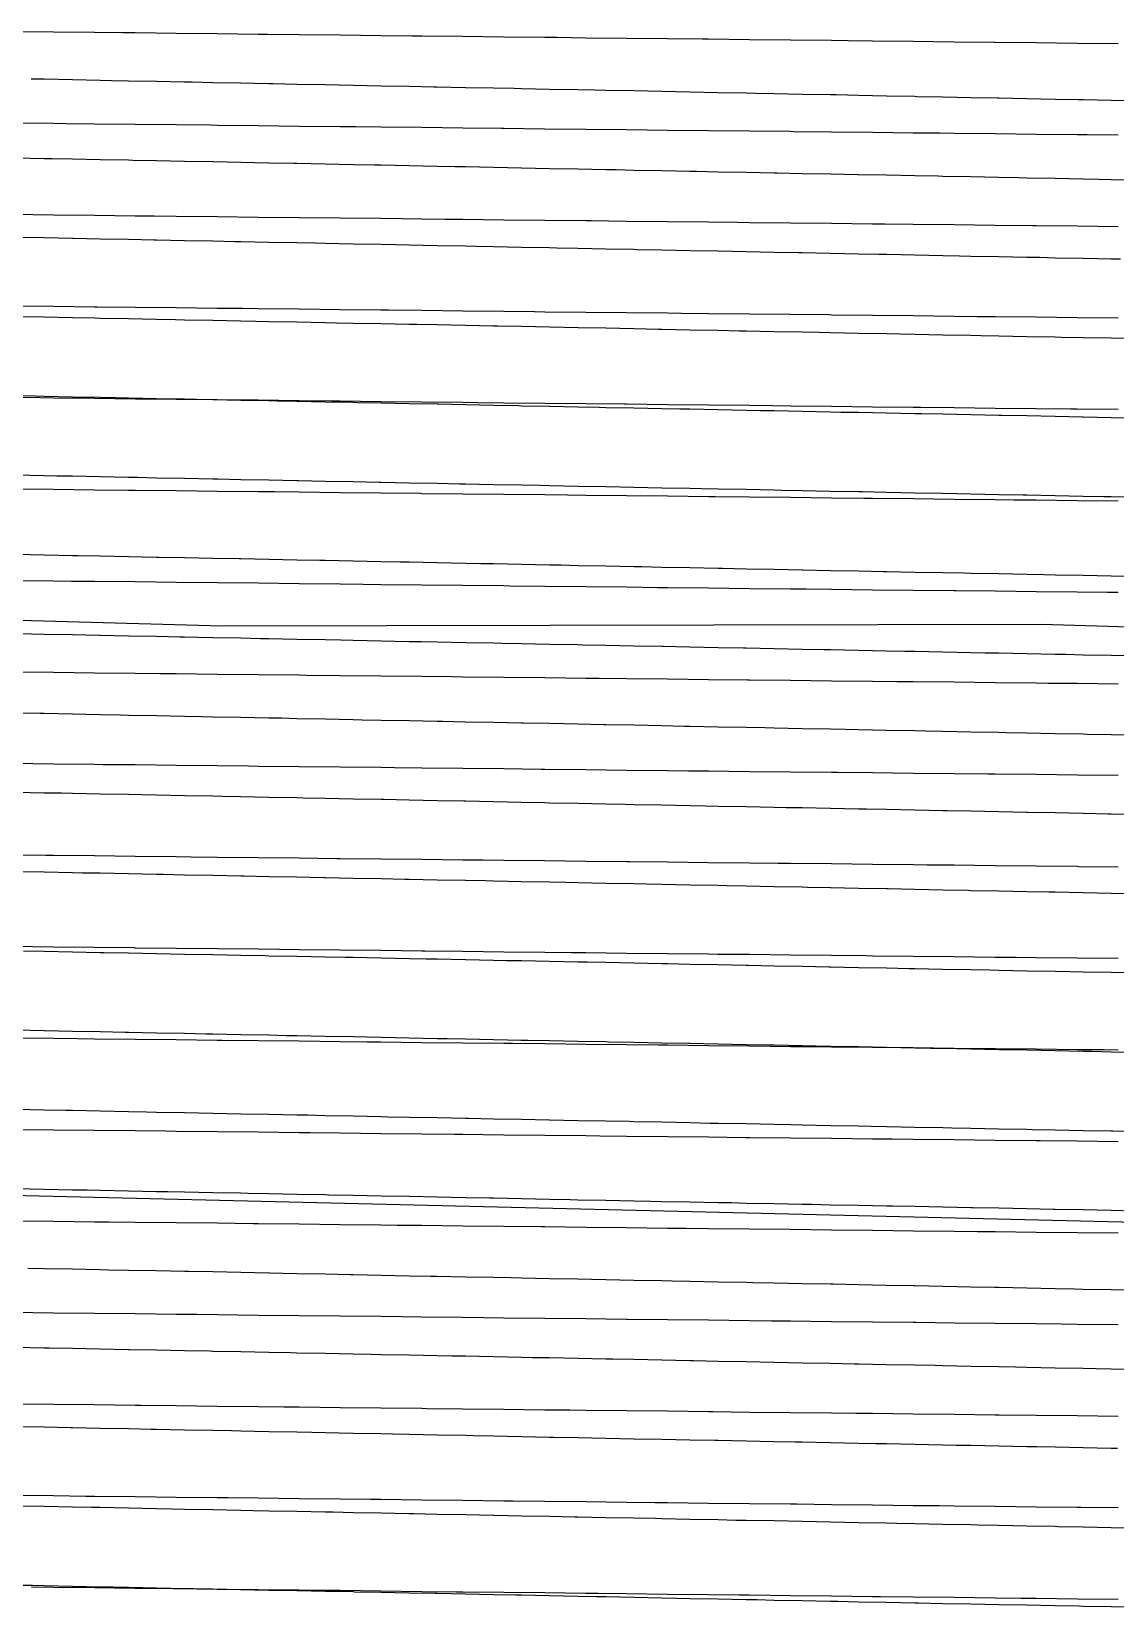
# Model space of a CAD drawing. Header units: metres. Extents: x 0 to 7092, y 40 to 458.
# Drawn here: x 3217.3 to 3301, y 40 to 162.2 of the extents above; entities that cross this region are included whole.
import ezdxf

# ---------------------------------------------------------------- set-up
doc = ezdxf.new("R2010")
doc.units = ezdxf.units.M

msp = doc.modelspace()

# ---------------------------------------------------------------- linework, layer by layer
at = {"color": 1}
msp.add_lwpolyline([(3172.14, 118.02), (3232.09, 116.34), (3232.09, 116.34), (3232.09, 116.34), (3232.09, 116.34), (3232.09, 116.34), (3232.09, 116.34), (3232.09, 116.34), (3295.33, 116.46), (3295.33, 116.46), (3295.33, 116.46), (3295.33, 116.46), (3295.33, 116.46), (3352.58, 114.76), (3352.58, 114.76), (3352.58, 114.76), (3352.58, 114.76), (3352.58, 114.76), (3352.58, 114.76), (3420.25, 112.78)], dxfattribs=at)
at = {"layer": 'Contour_Level_1'}
msp.add_lwpolyline([(3301.23, 161.3), (3298.07, 161.33), (3294.91, 161.36), (3291.75, 161.4), (3291.67, 161.4), (3288.59, 161.43), (3285.42, 161.47), (3282.26, 161.5), (3280.4, 161.52), (3279.1, 161.54), (3275.94, 161.57), (3272.78, 161.61), (3269.61, 161.64), (3269.15, 161.65), (3266.45, 161.68), (3263.29, 161.71), (3260.13, 161.74), (3257.93, 161.77), (3256.97, 161.78), (3253.81, 161.81), (3250.64, 161.85), (3247.48, 161.88), (3246.73, 161.89), (3244.32, 161.92), (3241.16, 161.95), (3238, 161.99), (3235.55, 162.02), (3234.84, 162.02), (3231.67, 162.06), (3228.51, 162.09), (3225.35, 162.13), (3224.39, 162.14), (3222.19, 162.16), (3219.03, 162.2), (3215.86, 162.23)], dxfattribs=at)
at = {"layer": 'Contour_Level_10'}
for points in [[(3302.87, 132.38), (3300.7, 132.42), (3298.54, 132.46), (3298.49, 132.47), (3296.37, 132.51), (3294.2, 132.55), (3292.27, 132.59), (3292.03, 132.59), (3289.86, 132.64), (3287.7, 132.68), (3286.05, 132.71), (3285.53, 132.72), (3283.36, 132.77), (3281.19, 132.81), (3279.83, 132.83), (3279.02, 132.85), (3276.85, 132.89), (3274.69, 132.94), (3273.61, 132.96), (3272.52, 132.98), (3270.35, 133.02), (3268.18, 133.07), (3267.4, 133.08), (3266.01, 133.11), (3263.85, 133.15), (3261.68, 133.19), (3261.18, 133.2), (3259.51, 133.24), (3257.34, 133.28), (3255.17, 133.32), (3254.96, 133.33), (3253.01, 133.37), (3250.84, 133.41), (3248.74, 133.45), (3248.67, 133.45), (3246.5, 133.49), (3244.33, 133.54), (3242.52, 133.57), (3242.17, 133.58), (3240, 133.62), (3237.83, 133.67), (3236.31, 133.7), (3235.66, 133.71), (3233.49, 133.75), (3231.33, 133.8), (3230.09, 133.82), (3229.16, 133.84), (3226.99, 133.88), (3224.82, 133.92), (3223.87, 133.94), (3222.65, 133.97), (3220.49, 134.01), (3218.32, 134.05), (3217.65, 134.07), (3216.15, 134.1)], [(3301.23, 97.71), (3298.2, 97.74), (3298.07, 97.75), (3294.91, 97.78), (3291.75, 97.81), (3288.59, 97.85), (3286.49, 97.87), (3285.42, 97.88), (3282.26, 97.91), (3279.1, 97.95), (3275.94, 97.98), (3274.95, 97.99), (3272.78, 98.01), (3269.61, 98.05), (3266.45, 98.08), (3263.53, 98.11), (3263.29, 98.12), (3260.13, 98.15), (3256.97, 98.19), (3253.81, 98.22), (3252.19, 98.24), (3250.64, 98.25), (3247.48, 98.29), (3244.32, 98.32), (3241.16, 98.36), (3240.91, 98.36), (3238, 98.39), (3234.84, 98.43), (3231.67, 98.46), (3229.67, 98.48), (3228.51, 98.5), (3225.35, 98.53), (3222.19, 98.57), (3219.03, 98.6), (3218.45, 98.61), (3215.86, 98.64)]]:
    msp.add_lwpolyline(points, dxfattribs=at)
at = {"layer": 'Contour_Level_11'}
for points in [[(3302.87, 126.26), (3300.7, 126.3), (3300.13, 126.31), (3298.54, 126.34), (3296.37, 126.38), (3294.2, 126.43), (3293.91, 126.43), (3292.03, 126.47), (3289.86, 126.51), (3287.7, 126.56), (3287.69, 126.56), (3285.53, 126.6), (3283.36, 126.64), (3281.48, 126.68), (3281.19, 126.68), (3279.02, 126.73), (3276.85, 126.77), (3275.26, 126.8), (3274.69, 126.81), (3272.52, 126.86), (3270.35, 126.9), (3269.04, 126.92), (3268.18, 126.94), (3266.01, 126.98), (3263.85, 127.03), (3262.82, 127.05), (3261.68, 127.07), (3259.51, 127.11), (3257.34, 127.16), (3256.6, 127.17), (3255.17, 127.2), (3253.01, 127.24), (3250.84, 127.29), (3250.38, 127.29), (3248.67, 127.33), (3246.5, 127.37), (3244.33, 127.41), (3244.17, 127.42), (3242.17, 127.46), (3240, 127.5), (3237.95, 127.54), (3237.83, 127.54), (3235.66, 127.59), (3233.49, 127.63), (3231.73, 127.66), (3231.33, 127.67), (3229.16, 127.71), (3226.99, 127.76), (3225.51, 127.79), (3224.82, 127.8), (3222.65, 127.84), (3220.49, 127.89), (3219.29, 127.91), (3218.32, 127.93), (3216.15, 127.97)], [(3301.23, 90.64), (3298.07, 90.68), (3294.91, 90.71), (3293.37, 90.73), (3291.75, 90.74), (3288.59, 90.78), (3285.42, 90.81), (3282.26, 90.84), (3281.78, 90.85), (3279.1, 90.88), (3275.94, 90.91), (3272.78, 90.95), (3270.34, 90.97), (3269.61, 90.98), (3266.45, 91.02), (3263.29, 91.05), (3260.13, 91.08), (3259, 91.1), (3256.97, 91.12), (3253.81, 91.15), (3250.64, 91.19), (3247.71, 91.22), (3247.48, 91.22), (3244.32, 91.26), (3241.16, 91.29), (3238, 91.33), (3236.48, 91.34), (3234.84, 91.36), (3231.67, 91.4), (3228.51, 91.43), (3225.35, 91.46), (3225.27, 91.47), (3222.19, 91.5), (3219.03, 91.53), (3215.86, 91.57)]]:
    msp.add_lwpolyline(points, dxfattribs=at)
at = {"layer": 'Contour_Level_12'}
for points in [[(3301.77, 120.15), (3300.7, 120.17), (3298.54, 120.22), (3296.37, 120.26), (3295.55, 120.28), (3294.2, 120.3), (3292.03, 120.35), (3289.86, 120.39), (3289.34, 120.4), (3287.7, 120.43), (3285.53, 120.47), (3283.36, 120.52), (3283.12, 120.52), (3281.19, 120.56), (3279.02, 120.6), (3276.9, 120.65), (3276.85, 120.65), (3274.69, 120.69), (3272.52, 120.73), (3270.68, 120.77), (3270.35, 120.78), (3268.18, 120.82), (3266.01, 120.86), (3264.46, 120.89), (3263.85, 120.9), (3261.68, 120.95), (3259.51, 120.99), (3258.24, 121.02), (3257.34, 121.03), (3255.17, 121.08), (3253.01, 121.12), (3252.03, 121.14), (3250.84, 121.16), (3248.67, 121.2), (3246.5, 121.25), (3245.81, 121.26), (3244.33, 121.29), (3242.17, 121.33), (3240, 121.38), (3239.59, 121.38), (3237.83, 121.42), (3235.66, 121.46), (3233.49, 121.51), (3233.37, 121.51), (3231.33, 121.55), (3229.16, 121.59), (3227.15, 121.63), (3226.99, 121.63), (3224.82, 121.68), (3222.65, 121.72), (3220.93, 121.75), (3220.49, 121.76), (3218.32, 121.81), (3216.15, 121.85)], [(3301.23, 83.57), (3300.17, 83.59), (3298.07, 83.61), (3294.91, 83.64), (3291.75, 83.67), (3288.59, 83.71), (3288.55, 83.71), (3285.42, 83.74), (3282.26, 83.78), (3279.1, 83.81), (3277.11, 83.83), (3275.94, 83.84), (3272.78, 83.88), (3269.61, 83.91), (3266.45, 83.95), (3265.76, 83.95), (3263.29, 83.98), (3260.13, 84.02), (3256.97, 84.05), (3254.49, 84.08), (3253.81, 84.09), (3250.64, 84.12), (3247.48, 84.15), (3244.32, 84.19), (3243.26, 84.2), (3241.16, 84.22), (3238, 84.26), (3234.84, 84.29), (3232.06, 84.32), (3231.67, 84.33), (3228.51, 84.36), (3225.35, 84.4), (3222.19, 84.43), (3220.89, 84.45), (3219.03, 84.47), (3215.86, 84.5)]]:
    msp.add_lwpolyline(points, dxfattribs=at)
at = {"layer": 'Contour_Level_13'}
for points in [[(3302.87, 114.01), (3300.7, 114.05), (3298.54, 114.09), (3297.2, 114.12), (3296.37, 114.14), (3294.2, 114.18), (3292.03, 114.22), (3290.98, 114.24), (3289.86, 114.27), (3287.7, 114.31), (3285.53, 114.35), (3284.76, 114.37), (3283.36, 114.39), (3281.19, 114.44), (3279.02, 114.48), (3278.54, 114.49), (3276.85, 114.52), (3274.69, 114.57), (3272.52, 114.61), (3272.32, 114.61), (3270.35, 114.65), (3268.18, 114.69), (3266.1, 114.74), (3266.01, 114.74), (3263.85, 114.78), (3261.68, 114.82), (3259.89, 114.86), (3259.51, 114.87), (3257.34, 114.91), (3255.17, 114.95), (3253.67, 114.98), (3253.01, 115), (3250.84, 115.04), (3248.67, 115.08), (3247.45, 115.11), (3246.5, 115.12), (3244.33, 115.17), (3242.17, 115.21), (3241.23, 115.23), (3240, 115.25), (3237.83, 115.3), (3235.66, 115.34), (3235.01, 115.35), (3233.49, 115.38), (3231.33, 115.42), (3229.16, 115.47), (3228.79, 115.47), (3226.99, 115.51), (3224.82, 115.55), (3222.65, 115.6), (3222.58, 115.6), (3220.49, 115.64), (3218.32, 115.68), (3216.36, 115.72)], [(3301.23, 76.5), (3298.07, 76.54), (3295.22, 76.57), (3294.91, 76.57), (3291.75, 76.6), (3288.59, 76.64), (3285.42, 76.67), (3283.79, 76.69), (3282.26, 76.71), (3279.1, 76.74), (3275.94, 76.78), (3272.78, 76.81), (3272.47, 76.81), (3269.61, 76.84), (3266.45, 76.88), (3263.29, 76.91), (3261.21, 76.94), (3260.13, 76.95), (3256.97, 76.98), (3253.81, 77.02), (3250.64, 77.05), (3250.01, 77.06), (3247.48, 77.09), (3244.32, 77.12), (3241.16, 77.16), (3238.83, 77.18), (3238, 77.19), (3234.84, 77.23), (3231.67, 77.26), (3228.51, 77.3), (3227.68, 77.31), (3225.35, 77.33), (3222.19, 77.37), (3219.03, 77.4), (3216.55, 77.43)]]:
    msp.add_lwpolyline(points, dxfattribs=at)
at = {"layer": 'Contour_Level_14'}
for points in [[(3302.87, 107.88), (3300.7, 107.93), (3298.84, 107.96), (3298.54, 107.97), (3296.37, 108.01), (3294.2, 108.06), (3292.62, 108.09), (3292.03, 108.1), (3289.86, 108.14), (3287.7, 108.18), (3286.4, 108.21), (3285.53, 108.23), (3283.36, 108.27), (3281.19, 108.31), (3280.18, 108.33), (3279.02, 108.36), (3276.85, 108.4), (3274.69, 108.44), (3273.96, 108.46), (3272.52, 108.49), (3270.35, 108.53), (3268.18, 108.57), (3267.75, 108.58), (3266.01, 108.61), (3263.85, 108.66), (3261.68, 108.7), (3261.53, 108.7), (3259.51, 108.74), (3257.34, 108.79), (3255.31, 108.83), (3255.17, 108.83), (3253.01, 108.87), (3250.84, 108.91), (3249.09, 108.95), (3248.67, 108.96), (3246.5, 109), (3244.33, 109.04), (3242.87, 109.07), (3242.17, 109.09), (3240, 109.13), (3237.83, 109.17), (3236.65, 109.2), (3235.66, 109.21), (3233.49, 109.26), (3231.33, 109.3), (3230.44, 109.32), (3229.16, 109.34), (3226.99, 109.39), (3224.82, 109.43), (3224.22, 109.44), (3222.65, 109.47), (3220.49, 109.52), (3218.32, 109.56), (3218, 109.56), (3216.15, 109.6)], [(3301.23, 69.43), (3298.07, 69.47), (3294.91, 69.5), (3291.75, 69.53), (3290.38, 69.55), (3288.59, 69.57), (3285.42, 69.6), (3282.26, 69.64), (3279.1, 69.67), (3279.1, 69.67), (3275.94, 69.71), (3272.78, 69.74), (3269.61, 69.78), (3267.88, 69.8), (3266.45, 69.81), (3263.29, 69.85), (3260.13, 69.88), (3256.97, 69.92), (3256.71, 69.92), (3253.81, 69.95), (3250.64, 69.99), (3247.48, 70.02), (3245.57, 70.04), (3244.32, 70.06), (3241.16, 70.09), (3238, 70.13), (3234.84, 70.16), (3234.45, 70.17), (3231.67, 70.2), (3228.51, 70.23), (3225.35, 70.27), (3223.34, 70.29), (3222.19, 70.3), (3219.03, 70.34), (3215.86, 70.37)]]:
    msp.add_lwpolyline(points, dxfattribs=at)
at = {"layer": 'Contour_Level_15'}
for points in [[(3302.87, 101.76), (3300.7, 101.8), (3300.48, 101.81), (3298.54, 101.85), (3296.37, 101.89), (3294.26, 101.93), (3294.2, 101.93), (3292.03, 101.98), (3289.86, 102.02), (3288.04, 102.05), (3287.7, 102.06), (3285.53, 102.1), (3283.36, 102.15), (3281.82, 102.18), (3281.19, 102.19), (3279.02, 102.23), (3276.85, 102.28), (3275.61, 102.3), (3274.69, 102.32), (3272.52, 102.36), (3270.35, 102.4), (3269.39, 102.42), (3268.18, 102.45), (3266.01, 102.49), (3263.85, 102.53), (3263.17, 102.55), (3261.68, 102.58), (3259.51, 102.62), (3257.34, 102.66), (3256.95, 102.67), (3255.17, 102.7), (3253.01, 102.75), (3250.84, 102.79), (3250.73, 102.79), (3248.67, 102.83), (3246.5, 102.88), (3244.51, 102.92), (3244.33, 102.92), (3242.17, 102.96), (3240, 103.01), (3238.3, 103.04), (3237.83, 103.05), (3235.66, 103.09), (3233.49, 103.13), (3232.08, 103.16), (3231.33, 103.18), (3229.16, 103.22), (3226.99, 103.26), (3225.86, 103.29), (3224.82, 103.31), (3222.65, 103.35), (3220.49, 103.39), (3219.64, 103.41), (3218.32, 103.43), (3216.15, 103.48)], [(3301.23, 62.36), (3298.07, 62.39), (3296.83, 62.41), (3294.91, 62.43), (3291.75, 62.46), (3288.59, 62.5), (3285.63, 62.53), (3285.42, 62.53), (3282.26, 62.57), (3279.1, 62.6), (3275.94, 62.64), (3274.48, 62.65), (3272.78, 62.67), (3269.61, 62.71), (3266.45, 62.74), (3263.36, 62.78), (3263.29, 62.78), (3260.13, 62.81), (3256.97, 62.85), (3253.81, 62.88), (3252.26, 62.9), (3250.64, 62.92), (3247.48, 62.95), (3244.32, 62.99), (3241.17, 63.02), (3241.16, 63.02), (3238, 63.06), (3234.84, 63.09), (3231.67, 63.13), (3230.1, 63.15), (3228.51, 63.16), (3225.35, 63.2), (3222.19, 63.24), (3219.03, 63.27), (3219.03, 63.27), (3215.86, 63.31)]]:
    msp.add_lwpolyline(points, dxfattribs=at)
at = {"layer": 'Contour_Level_16'}
for points in [[(3302.12, 95.65), (3300.7, 95.68), (3298.54, 95.72), (3296.37, 95.77), (3295.9, 95.77), (3294.2, 95.81), (3292.03, 95.85), (3289.86, 95.89), (3289.68, 95.9), (3287.7, 95.94), (3285.53, 95.98), (3283.47, 96.02), (3283.36, 96.02), (3281.19, 96.07), (3279.02, 96.11), (3277.25, 96.14), (3276.85, 96.15), (3274.69, 96.19), (3272.52, 96.24), (3271.03, 96.27), (3270.35, 96.28), (3268.18, 96.32), (3266.01, 96.37), (3264.81, 96.39), (3263.85, 96.41), (3261.68, 96.45), (3259.51, 96.5), (3258.59, 96.51), (3257.34, 96.54), (3255.17, 96.58), (3253.01, 96.62), (3252.37, 96.64), (3250.84, 96.67), (3248.67, 96.71), (3246.5, 96.75), (3246.16, 96.76), (3244.33, 96.8), (3242.17, 96.84), (3240, 96.88), (3239.94, 96.88), (3237.83, 96.92), (3235.66, 96.97), (3233.72, 97.01), (3233.49, 97.01), (3231.33, 97.05), (3229.16, 97.1), (3227.5, 97.13), (3226.99, 97.14), (3224.82, 97.18), (3222.65, 97.23), (3221.28, 97.25), (3220.49, 97.27), (3218.32, 97.31), (3216.15, 97.35)], [(3301.23, 55.29), (3298.07, 55.32), (3294.91, 55.36), (3292.06, 55.39), (3291.75, 55.39), (3288.59, 55.43), (3285.42, 55.46), (3282.26, 55.5), (3280.99, 55.51), (3279.1, 55.53), (3275.94, 55.57), (3272.78, 55.6), (3269.94, 55.64), (3269.61, 55.64), (3266.45, 55.68), (3263.29, 55.71), (3260.13, 55.75), (3258.89, 55.76), (3256.97, 55.78), (3253.81, 55.82), (3250.64, 55.85), (3247.86, 55.88), (3247.48, 55.89), (3244.32, 55.92), (3241.16, 55.96), (3238, 55.99), (3236.83, 56.01), (3234.84, 56.03), (3231.67, 56.06), (3228.51, 56.1), (3225.8, 56.13), (3225.35, 56.13), (3222.19, 56.17), (3219.03, 56.2), (3215.86, 56.24)]]:
    msp.add_lwpolyline(points, dxfattribs=at)
at = {"layer": 'Contour_Level_17'}
for points in [[(3302.87, 89.51), (3300.7, 89.56), (3298.54, 89.6), (3297.54, 89.62), (3296.37, 89.64), (3294.2, 89.68), (3292.03, 89.73), (3291.33, 89.74), (3289.86, 89.77), (3287.7, 89.81), (3285.53, 89.86), (3285.11, 89.86), (3283.36, 89.9), (3281.19, 89.94), (3279.02, 89.99), (3278.89, 89.99), (3276.85, 90.03), (3274.69, 90.07), (3272.67, 90.11), (3272.52, 90.11), (3270.35, 90.16), (3268.18, 90.2), (3266.45, 90.23), (3266.01, 90.24), (3263.85, 90.29), (3261.68, 90.33), (3260.23, 90.36), (3259.51, 90.37), (3257.34, 90.41), (3255.17, 90.46), (3254.02, 90.48), (3253.01, 90.5), (3250.84, 90.54), (3248.67, 90.59), (3247.8, 90.6), (3246.5, 90.63), (3244.33, 90.67), (3242.17, 90.72), (3241.58, 90.73), (3240, 90.76), (3237.83, 90.8), (3235.66, 90.84), (3235.36, 90.85), (3233.49, 90.89), (3231.33, 90.93), (3229.16, 90.97), (3229.14, 90.97), (3226.99, 91.02), (3224.82, 91.06), (3222.93, 91.1), (3222.65, 91.1), (3220.49, 91.14), (3218.32, 91.19), (3216.71, 91.22)], [(3301.23, 48.22), (3298.38, 48.25), (3298.07, 48.25), (3294.91, 48.29), (3291.75, 48.32), (3288.59, 48.36), (3287.42, 48.37), (3285.42, 48.39), (3282.26, 48.43), (3279.1, 48.47), (3276.44, 48.5), (3275.94, 48.5), (3272.78, 48.54), (3269.61, 48.57), (3266.45, 48.61), (3265.47, 48.62), (3263.29, 48.64), (3260.13, 48.68), (3256.97, 48.71), (3254.49, 48.74), (3253.81, 48.75), (3250.64, 48.78), (3247.48, 48.82), (3244.32, 48.86), (3243.52, 48.86), (3241.16, 48.89), (3238, 48.93), (3234.84, 48.96), (3232.53, 48.99), (3231.67, 49), (3228.51, 49.03), (3225.35, 49.07), (3222.19, 49.1), (3221.54, 49.11), (3219.03, 49.14), (3215.86, 49.17)]]:
    msp.add_lwpolyline(points, dxfattribs=at)
at = {"layer": 'Contour_Level_18'}
for points in [[(3302.87, 83.39), (3300.7, 83.43), (3299.19, 83.46), (3298.54, 83.48), (3296.37, 83.52), (3294.2, 83.56), (3292.97, 83.59), (3292.03, 83.6), (3289.86, 83.65), (3287.7, 83.69), (3286.75, 83.71), (3285.53, 83.73), (3283.36, 83.78), (3281.19, 83.82), (3280.53, 83.83), (3279.02, 83.86), (3276.85, 83.9), (3274.69, 83.95), (3274.31, 83.95), (3272.52, 83.99), (3270.35, 84.03), (3268.18, 84.08), (3268.1, 84.08), (3266.01, 84.12), (3263.85, 84.16), (3261.88, 84.2), (3261.68, 84.21), (3259.51, 84.25), (3257.34, 84.29), (3255.66, 84.32), (3255.17, 84.33), (3253.01, 84.38), (3250.84, 84.42), (3249.44, 84.45), (3248.67, 84.46), (3246.5, 84.51), (3244.33, 84.55), (3243.22, 84.57), (3242.17, 84.59), (3240, 84.63), (3237.83, 84.68), (3237, 84.69), (3235.66, 84.72), (3233.49, 84.76), (3231.33, 84.81), (3230.79, 84.82), (3229.16, 84.85), (3226.99, 84.89), (3224.82, 84.93), (3224.57, 84.94), (3222.65, 84.98), (3220.49, 85.02), (3218.35, 85.06), (3218.32, 85.06), (3216.15, 85.11)], [(3301.23, 41.15), (3298.07, 41.18), (3294.91, 41.22), (3293.76, 41.23), (3291.75, 41.25), (3288.59, 41.29), (3285.42, 41.33), (3282.88, 41.35), (3282.26, 41.36), (3279.1, 41.4), (3275.94, 41.43), (3272.78, 41.47), (3271.99, 41.48), (3269.61, 41.5), (3266.45, 41.54), (3263.29, 41.58), (3261.08, 41.6), (3260.13, 41.61), (3256.97, 41.65), (3253.81, 41.68), (3250.64, 41.72), (3250.16, 41.72), (3247.48, 41.75), (3244.32, 41.79), (3241.16, 41.83), (3239.23, 41.85), (3238, 41.86), (3234.84, 41.9), (3231.67, 41.93), (3228.51, 41.97), (3228.28, 41.97), (3225.35, 42), (3222.19, 42.04), (3219.03, 42.07), (3217.33, 42.09)]]:
    msp.add_lwpolyline(points, dxfattribs=at)
at = {"layer": 'Contour_Level_19'}
msp.add_lwpolyline([(3302.87, 77.27), (3300.83, 77.31), (3300.7, 77.31), (3298.54, 77.35), (3296.37, 77.39), (3294.61, 77.43), (3294.2, 77.44), (3292.03, 77.48), (3289.86, 77.52), (3288.39, 77.55), (3287.7, 77.57), (3285.53, 77.61), (3283.36, 77.65), (3282.17, 77.68), (3281.19, 77.7), (3279.02, 77.74), (3276.85, 77.78), (3275.96, 77.8), (3274.69, 77.82), (3272.52, 77.87), (3270.35, 77.91), (3269.74, 77.92), (3268.18, 77.95), (3266.01, 78), (3263.85, 78.04), (3263.52, 78.05), (3261.68, 78.08), (3259.51, 78.12), (3257.34, 78.17), (3257.3, 78.17), (3255.17, 78.21), (3253.01, 78.25), (3251.08, 78.29), (3250.84, 78.3), (3248.67, 78.34), (3246.5, 78.38), (3244.86, 78.41), (3244.33, 78.42), (3242.17, 78.47), (3240, 78.51), (3238.65, 78.54), (3237.83, 78.55), (3235.66, 78.6), (3233.49, 78.64), (3232.43, 78.66), (3231.33, 78.68), (3229.16, 78.73), (3226.99, 78.77), (3226.21, 78.78), (3224.82, 78.81), (3222.65, 78.85), (3220.49, 78.9), (3219.99, 78.91), (3218.32, 78.94), (3216.15, 78.98)], dxfattribs=at)
at = {"layer": 'Contour_Level_2'}
msp.add_lwpolyline([(3301.23, 154.23), (3298.84, 154.26), (3298.07, 154.27), (3294.91, 154.3), (3291.75, 154.34), (3288.59, 154.37), (3287.48, 154.38), (3285.42, 154.4), (3282.26, 154.44), (3279.1, 154.47), (3276.16, 154.5), (3275.94, 154.51), (3272.78, 154.54), (3269.61, 154.58), (3266.45, 154.61), (3264.87, 154.63), (3263.29, 154.64), (3260.13, 154.68), (3256.97, 154.71), (3253.81, 154.75), (3253.62, 154.75), (3250.64, 154.78), (3247.48, 154.82), (3244.32, 154.85), (3242.39, 154.87), (3241.16, 154.89), (3238, 154.92), (3234.84, 154.96), (3231.67, 154.99), (3231.19, 155), (3228.51, 155.03), (3225.35, 155.06), (3222.19, 155.1), (3220, 155.12), (3219.03, 155.13), (3215.86, 155.17)], dxfattribs=at)
at = {"layer": 'Contour_Level_20'}
msp.add_lwpolyline([(3302.47, 71.15), (3300.7, 71.19), (3298.54, 71.23), (3296.37, 71.27), (3296.25, 71.27), (3294.2, 71.31), (3292.03, 71.36), (3290.03, 71.4), (3289.86, 71.4), (3287.7, 71.44), (3285.53, 71.49), (3283.82, 71.52), (3283.36, 71.53), (3281.19, 71.57), (3279.02, 71.61), (3277.6, 71.64), (3276.85, 71.66), (3274.69, 71.7), (3272.52, 71.74), (3271.38, 71.77), (3270.35, 71.79), (3268.18, 71.83), (3266.01, 71.87), (3265.16, 71.89), (3263.85, 71.91), (3261.68, 71.96), (3259.51, 72), (3258.94, 72.01), (3257.34, 72.04), (3255.17, 72.09), (3253.01, 72.13), (3252.72, 72.14), (3250.84, 72.17), (3248.67, 72.22), (3246.51, 72.26), (3246.5, 72.26), (3244.33, 72.3), (3242.17, 72.34), (3240.29, 72.38), (3240, 72.39), (3237.83, 72.43), (3235.66, 72.47), (3234.07, 72.5), (3233.49, 72.52), (3231.33, 72.56), (3229.16, 72.6), (3227.85, 72.63), (3226.99, 72.64), (3224.82, 72.69), (3222.65, 72.73), (3221.63, 72.75), (3220.49, 72.77), (3218.32, 72.82), (3216.15, 72.86)], dxfattribs=at)
at = {"layer": 'Contour_Level_21'}
for points in [[(2418.3, 91.48), (4565.81, 40)], [(3302.87, 65.02), (3300.7, 65.06), (3298.54, 65.1), (3297.89, 65.12), (3296.37, 65.15), (3294.2, 65.19), (3292.03, 65.23), (3291.68, 65.24), (3289.86, 65.28), (3287.7, 65.32), (3285.53, 65.36), (3285.46, 65.36), (3283.36, 65.4), (3281.19, 65.45), (3279.24, 65.49), (3279.02, 65.49), (3276.85, 65.53), (3274.69, 65.58), (3273.02, 65.61), (3272.52, 65.62), (3270.35, 65.66), (3268.18, 65.71), (3266.8, 65.73), (3266.01, 65.75), (3263.85, 65.79), (3261.68, 65.83), (3260.58, 65.86), (3259.51, 65.88), (3257.34, 65.92), (3255.17, 65.96), (3254.37, 65.98), (3253.01, 66.01), (3250.84, 66.05), (3248.67, 66.09), (3248.15, 66.1), (3246.5, 66.13), (3244.33, 66.18), (3242.17, 66.22), (3241.93, 66.23), (3240, 66.26), (3237.83, 66.31), (3235.71, 66.35), (3235.66, 66.35), (3233.49, 66.39), (3231.33, 66.44), (3229.49, 66.47), (3229.16, 66.48), (3226.99, 66.52), (3224.82, 66.56), (3223.27, 66.59), (3222.65, 66.61), (3220.49, 66.65), (3218.32, 66.69), (3217.06, 66.72)]]:
    msp.add_lwpolyline(points, dxfattribs=at)
at = {"layer": 'Contour_Level_22'}
msp.add_lwpolyline([(3302.87, 58.89), (3300.7, 58.94), (3299.54, 58.96), (3298.54, 58.98), (3296.37, 59.02), (3294.2, 59.07), (3293.32, 59.08), (3292.03, 59.11), (3289.86, 59.15), (3287.7, 59.2), (3287.1, 59.21), (3285.53, 59.24), (3283.36, 59.28), (3281.19, 59.32), (3280.88, 59.33), (3279.02, 59.37), (3276.85, 59.41), (3274.69, 59.45), (3274.66, 59.45), (3272.52, 59.5), (3270.35, 59.54), (3268.44, 59.58), (3268.18, 59.58), (3266.01, 59.62), (3263.85, 59.67), (3262.23, 59.7), (3261.68, 59.71), (3259.51, 59.75), (3257.34, 59.8), (3256.01, 59.82), (3255.17, 59.84), (3253.01, 59.88), (3250.84, 59.93), (3249.79, 59.95), (3248.67, 59.97), (3246.5, 60.01), (3244.33, 60.05), (3243.57, 60.07), (3242.17, 60.1), (3240, 60.14), (3237.83, 60.18), (3237.35, 60.19), (3235.66, 60.23), (3233.49, 60.27), (3231.33, 60.31), (3231.13, 60.32), (3229.16, 60.35), (3226.99, 60.4), (3224.92, 60.44), (3224.82, 60.44), (3222.65, 60.48), (3220.49, 60.53), (3218.7, 60.56), (3218.32, 60.57), (3216.15, 60.61)], dxfattribs=at)
at = {"layer": 'Contour_Level_23'}
msp.add_lwpolyline([(3301.18, 52.8), (3300.7, 52.81), (3298.54, 52.86), (3296.37, 52.9), (3294.96, 52.93), (3294.2, 52.94), (3292.03, 52.99), (3289.86, 53.03), (3288.74, 53.05), (3287.7, 53.07), (3285.53, 53.11), (3283.36, 53.16), (3282.52, 53.17), (3281.19, 53.2), (3279.02, 53.24), (3276.85, 53.29), (3276.3, 53.3), (3274.69, 53.33), (3272.52, 53.37), (3270.35, 53.42), (3270.09, 53.42), (3268.18, 53.46), (3266.01, 53.5), (3263.87, 53.54), (3263.85, 53.54), (3261.68, 53.59), (3259.51, 53.63), (3257.65, 53.67), (3257.34, 53.67), (3255.17, 53.72), (3253.01, 53.76), (3251.43, 53.79), (3250.84, 53.8), (3248.67, 53.84), (3246.5, 53.89), (3245.21, 53.91), (3244.33, 53.93), (3242.17, 53.97), (3240, 54.02), (3238.99, 54.04), (3237.83, 54.06), (3235.66, 54.1), (3233.49, 54.14), (3232.78, 54.16), (3231.33, 54.19), (3229.16, 54.23), (3226.99, 54.27), (3226.56, 54.28), (3224.82, 54.32), (3222.65, 54.36), (3220.49, 54.4), (3220.34, 54.41), (3218.32, 54.45), (3216.15, 54.49)], dxfattribs=at)
at = {"layer": 'Contour_Level_24'}
msp.add_lwpolyline([(3302.82, 46.65), (3300.7, 46.69), (3298.54, 46.73), (3296.6, 46.77), (3296.37, 46.78), (3294.2, 46.82), (3292.03, 46.86), (3290.38, 46.89), (3289.86, 46.91), (3287.7, 46.95), (3285.53, 46.99), (3284.16, 47.02), (3283.36, 47.03), (3281.19, 47.08), (3279.02, 47.12), (3277.95, 47.14), (3276.85, 47.16), (3274.69, 47.21), (3272.52, 47.25), (3271.73, 47.26), (3270.35, 47.29), (3268.18, 47.33), (3266.01, 47.38), (3265.51, 47.39), (3263.85, 47.42), (3261.68, 47.46), (3259.51, 47.51), (3259.29, 47.51), (3257.34, 47.55), (3255.17, 47.59), (3253.07, 47.63), (3253.01, 47.63), (3250.84, 47.68), (3248.67, 47.72), (3246.85, 47.76), (3246.5, 47.76), (3244.33, 47.81), (3242.17, 47.85), (3240.64, 47.88), (3240, 47.89), (3237.83, 47.94), (3235.66, 47.98), (3234.42, 48), (3233.49, 48.02), (3231.33, 48.06), (3229.16, 48.11), (3228.2, 48.13), (3226.99, 48.15), (3224.82, 48.19), (3222.65, 48.24), (3221.98, 48.25), (3220.49, 48.28), (3218.32, 48.32), (3216.15, 48.36)], dxfattribs=at)
at = {"layer": 'Contour_Level_25'}
msp.add_lwpolyline([(3302.87, 40.52), (3300.7, 40.57), (3298.54, 40.61), (3298.24, 40.62), (3296.37, 40.65), (3294.2, 40.7), (3292.03, 40.74), (3292.02, 40.74), (3289.86, 40.78), (3287.7, 40.82), (3285.81, 40.86), (3285.53, 40.87), (3283.36, 40.91), (3281.19, 40.95), (3279.59, 40.98), (3279.02, 41), (3276.85, 41.04), (3274.69, 41.08), (3273.37, 41.11), (3272.52, 41.12), (3270.35, 41.17), (3268.18, 41.21), (3267.15, 41.23), (3266.01, 41.25), (3263.85, 41.3), (3261.68, 41.34), (3260.93, 41.35), (3259.51, 41.38), (3257.34, 41.43), (3255.17, 41.47), (3254.72, 41.48), (3253.01, 41.51), (3250.84, 41.55), (3248.67, 41.6), (3248.5, 41.6), (3246.5, 41.64), (3244.33, 41.68), (3242.28, 41.72), (3242.17, 41.73), (3240, 41.77), (3237.83, 41.81), (3236.06, 41.85), (3235.66, 41.85), (3233.49, 41.9), (3231.33, 41.94), (3229.84, 41.97), (3229.16, 41.98), (3226.99, 42.03), (3224.82, 42.07), (3223.62, 42.09), (3222.65, 42.11), (3220.49, 42.16), (3218.32, 42.2), (3217.41, 42.22), (3216.15, 42.24)], dxfattribs=at)
at = {"layer": 'Contour_Level_3'}
msp.add_lwpolyline([(3301.23, 147.17), (3298.07, 147.2), (3294.91, 147.24), (3294.64, 147.24), (3291.75, 147.27), (3288.59, 147.31), (3285.42, 147.34), (3283.23, 147.36), (3282.26, 147.37), (3279.1, 147.41), (3275.94, 147.44), (3272.78, 147.48), (3271.86, 147.49), (3269.61, 147.51), (3266.45, 147.55), (3263.29, 147.58), (3260.55, 147.61), (3260.13, 147.61), (3256.97, 147.65), (3253.81, 147.68), (3250.64, 147.72), (3249.27, 147.73), (3247.48, 147.75), (3244.32, 147.79), (3241.16, 147.82), (3238.02, 147.86), (3238, 147.86), (3234.84, 147.89), (3231.67, 147.93), (3228.51, 147.96), (3226.8, 147.98), (3225.35, 147.99), (3222.19, 148.03), (3219.03, 148.06), (3215.86, 148.1)], dxfattribs=at)
at = {"layer": 'Contour_Level_4'}
msp.add_lwpolyline([(3301.23, 140.11), (3298.07, 140.14), (3294.91, 140.17), (3291.75, 140.21), (3290.36, 140.22), (3288.59, 140.24), (3285.42, 140.28), (3282.26, 140.31), (3279.1, 140.34), (3278.91, 140.35), (3275.94, 140.38), (3272.78, 140.41), (3269.61, 140.45), (3267.52, 140.47), (3266.45, 140.48), (3263.29, 140.51), (3260.13, 140.55), (3256.97, 140.58), (3256.18, 140.59), (3253.81, 140.62), (3250.64, 140.65), (3247.48, 140.69), (3244.89, 140.71), (3244.32, 140.72), (3241.16, 140.76), (3238, 140.79), (3234.84, 140.82), (3233.64, 140.84), (3231.67, 140.86), (3228.51, 140.89), (3225.35, 140.93), (3222.41, 140.96), (3222.19, 140.96), (3219.03, 141), (3215.86, 141.03)], dxfattribs=at)
at = {"layer": 'Contour_Level_5'}
msp.add_lwpolyline([(3301.23, 133.04), (3298.07, 133.08), (3297.58, 133.08), (3294.91, 133.11), (3291.75, 133.14), (3288.59, 133.18), (3286.01, 133.2), (3285.42, 133.21), (3282.26, 133.24), (3279.1, 133.28), (3275.94, 133.31), (3274.54, 133.33), (3272.78, 133.35), (3269.61, 133.38), (3266.45, 133.41), (3263.29, 133.45), (3263.13, 133.45), (3260.13, 133.48), (3256.97, 133.52), (3253.81, 133.55), (3251.79, 133.57), (3250.64, 133.59), (3247.48, 133.62), (3244.32, 133.65), (3241.16, 133.69), (3240.5, 133.7), (3238, 133.72), (3234.84, 133.76), (3231.67, 133.79), (3229.24, 133.82), (3228.51, 133.83), (3225.35, 133.86), (3222.19, 133.9), (3219.03, 133.93), (3218, 133.94), (3215.86, 133.97)], dxfattribs=at)
at = {"layer": 'Contour_Level_6'}
for points in [[(3302.87, 156.87), (3300.7, 156.92), (3298.54, 156.96), (3298.14, 156.97), (3296.37, 157), (3294.2, 157.04), (3292.03, 157.09), (3291.92, 157.09), (3289.86, 157.13), (3287.7, 157.17), (3285.7, 157.21), (3285.53, 157.22), (3283.36, 157.26), (3281.19, 157.3), (3279.48, 157.34), (3279.02, 157.35), (3276.85, 157.39), (3274.69, 157.43), (3273.27, 157.46), (3272.52, 157.47), (3270.35, 157.52), (3268.18, 157.56), (3267.05, 157.58), (3266.01, 157.6), (3263.85, 157.65), (3261.68, 157.69), (3260.83, 157.71), (3259.51, 157.73), (3257.34, 157.77), (3255.17, 157.82), (3254.61, 157.83), (3253.01, 157.86), (3250.84, 157.9), (3248.67, 157.95), (3248.39, 157.95), (3246.5, 157.99), (3244.33, 158.03), (3242.17, 158.08), (3242.17, 158.08), (3240, 158.12), (3237.83, 158.16), (3235.96, 158.2), (3235.66, 158.2), (3233.49, 158.25), (3231.33, 158.29), (3229.74, 158.32), (3229.16, 158.33), (3226.99, 158.38), (3224.82, 158.42), (3223.52, 158.44), (3222.65, 158.46), (3220.49, 158.5), (3218.32, 158.55), (3217.3, 158.57)], [(3301.23, 125.98), (3298.07, 126.01), (3294.91, 126.04), (3293.18, 126.06), (3291.75, 126.08), (3288.59, 126.11), (3285.42, 126.15), (3282.26, 126.18), (3281.6, 126.19), (3279.1, 126.21), (3275.94, 126.25), (3272.78, 126.28), (3270.12, 126.31), (3269.61, 126.31), (3266.45, 126.35), (3263.29, 126.38), (3260.13, 126.42), (3258.72, 126.43), (3256.97, 126.45), (3253.81, 126.49), (3250.64, 126.52), (3247.48, 126.55), (3247.38, 126.56), (3244.32, 126.59), (3241.16, 126.62), (3238, 126.66), (3236.09, 126.68), (3234.84, 126.69), (3231.67, 126.73), (3228.51, 126.76), (3225.35, 126.8), (3224.83, 126.8), (3222.19, 126.83), (3219.03, 126.87), (3215.86, 126.9)]]:
    msp.add_lwpolyline(points, dxfattribs=at)
at = {"layer": 'Contour_Level_7'}
for points in [[(3302.87, 150.75), (3300.7, 150.79), (3299.78, 150.81), (3298.54, 150.84), (3296.37, 150.88), (3294.2, 150.92), (3293.56, 150.93), (3292.03, 150.96), (3289.86, 151.01), (3287.7, 151.05), (3287.34, 151.06), (3285.53, 151.09), (3283.36, 151.14), (3281.19, 151.18), (3281.13, 151.18), (3279.02, 151.22), (3276.85, 151.26), (3274.91, 151.3), (3274.69, 151.31), (3272.52, 151.35), (3270.35, 151.39), (3268.69, 151.43), (3268.18, 151.44), (3266.01, 151.48), (3263.85, 151.52), (3262.47, 151.55), (3261.68, 151.57), (3259.51, 151.61), (3257.34, 151.65), (3256.25, 151.67), (3255.17, 151.69), (3253.01, 151.74), (3250.84, 151.78), (3250.03, 151.8), (3248.67, 151.82), (3246.5, 151.87), (3244.33, 151.91), (3243.82, 151.92), (3242.17, 151.95), (3240, 151.99), (3237.83, 152.04), (3237.6, 152.04), (3235.66, 152.08), (3233.49, 152.12), (3231.38, 152.17), (3231.33, 152.17), (3229.16, 152.21), (3226.99, 152.25), (3225.16, 152.29), (3224.82, 152.3), (3222.65, 152.34), (3220.49, 152.38), (3218.94, 152.41), (3218.32, 152.42), (3216.15, 152.47)], [(3301.23, 118.91), (3300.42, 118.92), (3298.07, 118.95), (3294.91, 118.98), (3291.75, 119.01), (3288.7, 119.05), (3288.59, 119.05), (3285.42, 119.08), (3282.26, 119.11), (3279.1, 119.15), (3277.12, 119.17), (3275.94, 119.18), (3272.78, 119.21), (3269.61, 119.25), (3266.45, 119.28), (3265.66, 119.29), (3263.29, 119.32), (3260.13, 119.35), (3256.97, 119.39), (3254.27, 119.41), (3253.81, 119.42), (3250.64, 119.45), (3247.48, 119.49), (3244.32, 119.52), (3242.95, 119.54), (3241.16, 119.56), (3238, 119.59), (3234.84, 119.63), (3231.67, 119.66), (3231.67, 119.66), (3228.51, 119.7), (3225.35, 119.73), (3222.19, 119.76), (3220.42, 119.78), (3219.03, 119.8), (3215.86, 119.83)]]:
    msp.add_lwpolyline(points, dxfattribs=at)
at = {"layer": 'Contour_Level_8'}
for points in [[(3301.42, 144.65), (3300.7, 144.67), (3298.54, 144.71), (3296.37, 144.75), (3295.2, 144.78), (3294.2, 144.8), (3292.03, 144.84), (3289.86, 144.88), (3288.99, 144.9), (3287.7, 144.93), (3285.53, 144.97), (3283.36, 145.01), (3282.77, 145.02), (3281.19, 145.06), (3279.02, 145.1), (3276.85, 145.14), (3276.55, 145.15), (3274.69, 145.18), (3272.52, 145.23), (3270.35, 145.27), (3270.33, 145.27), (3268.18, 145.31), (3266.01, 145.36), (3264.11, 145.39), (3263.85, 145.4), (3261.68, 145.44), (3259.51, 145.48), (3257.89, 145.52), (3257.34, 145.53), (3255.17, 145.57), (3253.01, 145.61), (3251.68, 145.64), (3250.84, 145.66), (3248.67, 145.7), (3246.5, 145.74), (3245.46, 145.76), (3244.33, 145.79), (3242.17, 145.83), (3240, 145.87), (3239.24, 145.89), (3237.83, 145.91), (3235.66, 145.96), (3233.49, 146), (3233.02, 146.01), (3231.33, 146.04), (3229.16, 146.09), (3226.99, 146.13), (3226.8, 146.13), (3224.82, 146.17), (3222.65, 146.21), (3220.59, 146.26), (3220.49, 146.26), (3218.32, 146.3), (3216.15, 146.34)], [(3301.23, 111.85), (3298.07, 111.88), (3295.84, 111.9), (3294.91, 111.91), (3291.75, 111.95), (3288.59, 111.98), (3285.42, 112.01), (3284.15, 112.03), (3282.26, 112.05), (3279.1, 112.08), (3275.94, 112.11), (3272.78, 112.15), (3272.61, 112.15), (3269.61, 112.18), (3266.45, 112.22), (3263.29, 112.25), (3261.18, 112.27), (3260.13, 112.28), (3256.97, 112.32), (3253.81, 112.35), (3250.64, 112.39), (3249.82, 112.4), (3247.48, 112.42), (3244.32, 112.46), (3241.16, 112.49), (3238.52, 112.52), (3238, 112.53), (3234.84, 112.56), (3231.67, 112.59), (3228.51, 112.63), (3227.26, 112.64), (3225.35, 112.66), (3222.19, 112.7), (3219.03, 112.73), (3216.02, 112.77)]]:
    msp.add_lwpolyline(points, dxfattribs=at)
at = {"layer": 'Contour_Level_9'}
for points in [[(3302.87, 138.5), (3300.7, 138.55), (3298.54, 138.59), (3296.85, 138.62), (3296.37, 138.63), (3294.2, 138.67), (3292.03, 138.72), (3290.63, 138.74), (3289.86, 138.76), (3287.7, 138.8), (3285.53, 138.85), (3284.41, 138.87), (3283.36, 138.89), (3281.19, 138.93), (3279.02, 138.97), (3278.19, 138.99), (3276.85, 139.02), (3274.69, 139.06), (3272.52, 139.1), (3271.97, 139.11), (3270.35, 139.15), (3268.18, 139.19), (3266.01, 139.23), (3265.75, 139.24), (3263.85, 139.28), (3261.68, 139.32), (3259.54, 139.36), (3259.51, 139.36), (3257.34, 139.4), (3255.17, 139.45), (3253.32, 139.48), (3253.01, 139.49), (3250.84, 139.53), (3248.67, 139.58), (3247.1, 139.61), (3246.5, 139.62), (3244.33, 139.66), (3242.17, 139.7), (3240.88, 139.73), (3240, 139.75), (3237.83, 139.79), (3235.66, 139.83), (3234.66, 139.85), (3233.49, 139.88), (3231.33, 139.92), (3229.16, 139.96), (3228.45, 139.98), (3226.99, 140), (3224.82, 140.05), (3222.65, 140.09), (3222.23, 140.1), (3220.49, 140.13), (3218.32, 140.18), (3216.15, 140.22)], [(3301.23, 104.78), (3298.07, 104.81), (3294.91, 104.85), (3291.75, 104.88), (3291.18, 104.89), (3288.59, 104.91), (3285.42, 104.95), (3282.26, 104.98), (3279.56, 105.01), (3279.1, 105.01), (3275.94, 105.05), (3272.78, 105.08), (3269.61, 105.12), (3268.07, 105.13), (3266.45, 105.15), (3263.29, 105.18), (3260.13, 105.22), (3256.97, 105.25), (3256.68, 105.26), (3253.81, 105.29), (3250.64, 105.32), (3247.48, 105.36), (3245.36, 105.38), (3244.32, 105.39), (3241.16, 105.42), (3238, 105.46), (3234.84, 105.49), (3234.09, 105.5), (3231.67, 105.53), (3228.51, 105.56), (3225.35, 105.6), (3222.85, 105.62), (3222.19, 105.63), (3219.03, 105.67), (3215.86, 105.7)]]:
    msp.add_lwpolyline(points, dxfattribs=at)

doc.saveas('drawing.dxf')
